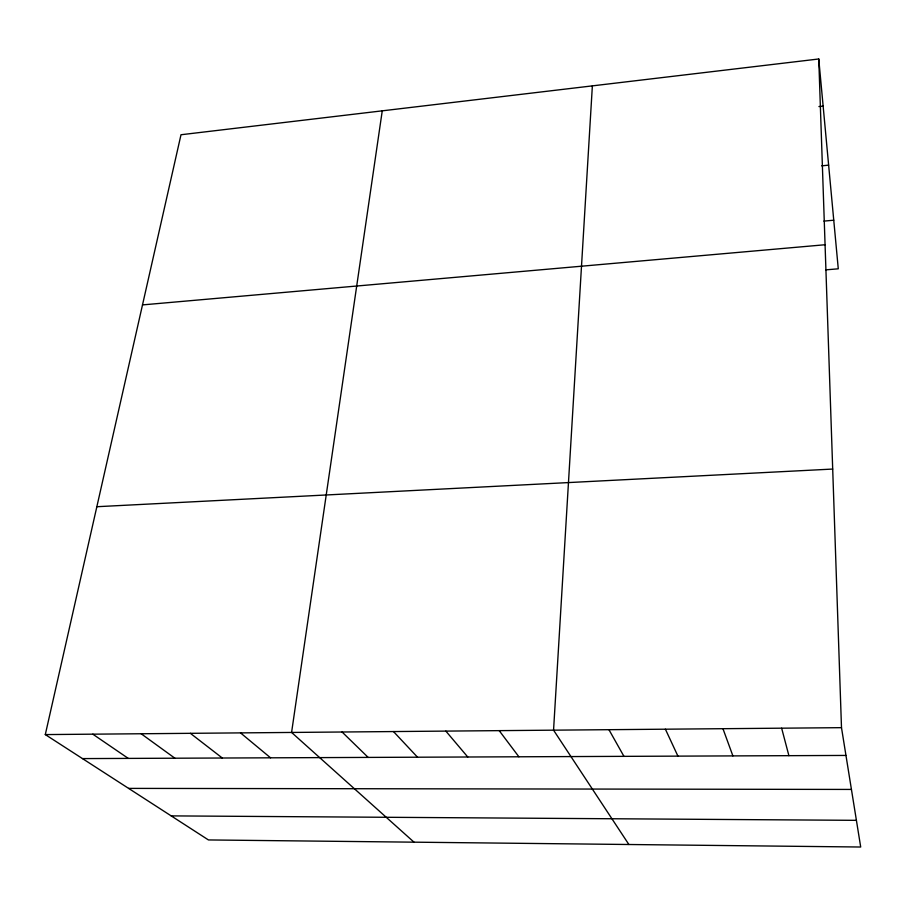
<?xml version="1.0" encoding="UTF-8"?>
<svg xmlns="http://www.w3.org/2000/svg" width="906" height="906" viewBox="0 0 906 906"><rect width="100%" height="100%" fill="white"/><g stroke="black" fill="none" stroke-linecap="round" stroke-linejoin="round"><path stroke-width="1.36" d="M592.365 85.877L553.555 730.168L628.889 844.505M382.253 110.838L291.585 732.444L414.008 842.172M818.752 58.981L841.493 727.665L860.7 847.019L208.437 839.941L45.3 734.585L180.996 134.745L818.752 58.981L838.277 268.81L825.74 269.863M818.922 106.568L823.135 106.093M821.719 165.843L828.628 165.141M823.905 221.109L833.747 220.203M142.502 304.903L825.072 244.745M96.851 506.714L832.693 469.059M45.3 734.585L841.493 727.665M82.469 758.594L845.966 755.434M128.607 788.39L851.436 789.432M171.2 815.887L856.408 820.338M92.797 734.166L128.278 758.401M141.143 733.747L174.892 758.209M190.373 733.328L222.31 758.016M240.52 732.886L270.554 757.812M342.072 732.003L368.176 757.416M393.487 731.561L417.53 757.212M445.854 731.108L467.768 756.997M499.206 730.644L518.9 756.793M608.945 729.692L623.951 756.351M665.4 729.194L677.926 756.136M722.954 728.696L732.897 755.91M781.64 728.186L788.9 755.672"/></g></svg>
